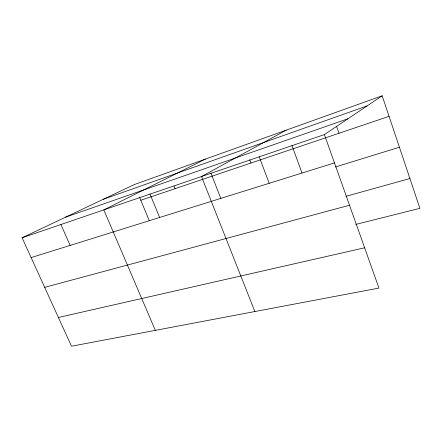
<?xml version="1.0" encoding="UTF-8"?>
<svg xmlns="http://www.w3.org/2000/svg" width="442" height="442" viewBox="0 0 442 442"><rect width="100%" height="100%" fill="white"/><g stroke="black" fill="none" stroke-linecap="round" stroke-linejoin="round"><path stroke-width="0.66" d="M324.406 134.583L378.954 288.085L71.482 346.213L22.1 237.779L324.406 134.583L382.181 95.787L419.9 208.348L355.76 224.42M286.317 130.119L201.502 176.54L254.874 311.544M205.408 159.103L103.804 209.889L155.341 330.362M22.1 237.779L134.263 184.585L382.181 95.787M103.179 199.325L367.114 105.903M65.571 217.16L347.948 118.776M140.783 200.265L389.071 116.345M31.122 257.587L334.472 162.91M335.55 166.927L399.424 147.247M345.992 196.32L409.905 178.524M44.681 287.361L349.517 205.243M58.399 317.489L364.633 247.791M60.902 224.53L70.134 245.409M139.479 197.126L149.319 220.796M150.015 194.115L159.645 217.475M174.054 186.159L175.071 188.673M210.862 172.999L220.917 198.646M249.774 159.833L250.984 163.015M259.227 156.833L269.189 183.286M291.963 145.551L302.008 173.004M336.561 126.329L338.997 133.269"/></g></svg>
